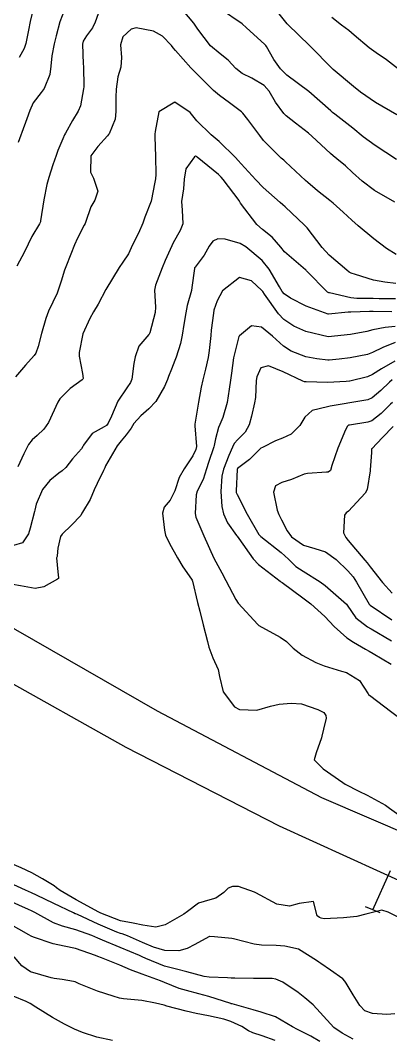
# Model space of a CAD drawing. Header units: metres. Extents: x 298520 to 308411, y 7433745 to 7450750.
# Drawn here: x 299176.5 to 299209.7, y 7449534.2 to 7449625.6 of the extents above; entities that cross this region are included whole.
import ezdxf

# ---------------------------------------------------------------- set-up
doc = ezdxf.new("R2010")
doc.units = ezdxf.units.M
doc.header["$LTSCALE"] = 10
for name, color, linetype in [('Curvas de Nivel 1m', 11, 'Continuous'), ('Curvas de Nivel 5m', 15, 'Continuous'), ('Linha Férrea', 251, 'TRACKS'), ('Pórtico', 62, 'Continuous')]:
    doc.layers.add(name, color=color, linetype=linetype)
doc.linetypes.add('TRACKS', pattern='A,0.15,[130,ltypeshp.shx,S=0.25,R=0,X=0,Y=0],0.15', length=0.3)

msp = doc.modelspace()

# ---------------------------------------------------------------- linework, layer by layer
at = {"layer": 'Curvas de Nivel 1m', "flags": 128}
for points, elevation in [([(299210.067, 7449609.24), (299208.251, 7449610.268), (299207.143, 7449611.101), (299206.271, 7449611.903), (299205.648, 7449612.49), (299204.858, 7449613.131), (299204.525, 7449613.377), (299204.287, 7449613.582), (299202.624, 7449615.157), (299202.316, 7449615.426), (299201.171, 7449616.325), (299200.331, 7449616.966), (299200.224, 7449617.074), (299200.126, 7449617.183), (299199.358, 7449618.209), (299198.813, 7449619.203), (299198.36, 7449619.697), (299197.236, 7449620.355), (299196.376, 7449620.791), (299195.819, 7449621.238), (299195.126, 7449621.985), (299194.396, 7449622.544), (299193.534, 7449623.269), (299192.418, 7449624.763), (299192.046, 7449625.284), (299190.451, 7449627.191)], 737), ([(299210.244, 7449617.071), (299208.344, 7449618.169), (299206.987, 7449619.104), (299206.36, 7449619.605), (299204.549, 7449621.138), (299204.461, 7449621.216), (299204.384, 7449621.283), (299202.541, 7449623.159), (299202.404, 7449623.297), (299200.471, 7449625.18), (299200.424, 7449625.236), (299198.824, 7449627.204)], 739), ([(299183.627, 7449626.565), (299183.201, 7449625.388), (299182.945, 7449624.872), (299182.414, 7449624.153), (299182.114, 7449623.696), (299182.049, 7449623.404), (299182.134, 7449621.653), (299182.143, 7449621.402), (299182.167, 7449619.591), (299182.154, 7449619.402), (299181.868, 7449617.874), (299181.673, 7449617.407), (299181.169, 7449616.567), (299180.531, 7449615.418), (299180.46, 7449615.269), (299180.305, 7449614.924), (299179.853, 7449613.863), (299179.695, 7449613.429), (299179.404, 7449612.563), (299179.033, 7449611.438), (299178.872, 7449610.823), (299178.595, 7449609.445), (299178.303, 7449607.538), (299178.284, 7449607.449), (299178.211, 7449607.286), (299177.528, 7449606.129), (299177.187, 7449605.46), (299176.87, 7449604.776), (299176.163, 7449603.47)], 737), ([(299180.444, 7449626.499), (299180.032, 7449625.426), (299179.686, 7449624.159), (299179.533, 7449623.433), (299179.314, 7449622.358), (299179.215, 7449621.438), (299179.128, 7449620.682), (299178.63, 7449619.446), (299178.349, 7449619.065), (299177.646, 7449618.151), (299177.349, 7449617.46), (299177.078, 7449616.71), (299176.611, 7449615.467), (299176.535, 7449615.242), (299176.299, 7449614.572)], 738), ([(299177.578, 7449626.322), (299177.371, 7449625.461), (299177.214, 7449624.669), (299176.971, 7449623.464), (299176.829, 7449623.036), (299176.39, 7449622.22)], 739), ([(299210.221, 7449613.071), (299208.295, 7449614.316), (299207.242, 7449615.101), (299206.314, 7449615.861), (299204.688, 7449617.135), (299204.487, 7449617.29), (299204.336, 7449617.418), (299202.353, 7449619.16), (299200.375, 7449620.641), (299199.814, 7449621.189), (299199.229, 7449622.035), (299198.562, 7449623.208), (299198.496, 7449623.301), (299198.405, 7449623.391), (299196.729, 7449624.917), (299196.423, 7449625.195), (299196.4, 7449625.208), (299196.369, 7449625.231), (299194.443, 7449626.569)], 738), ([(299210.185, 7449604.539), (299209.333, 7449605.079), (299208.201, 7449605.928), (299206.773, 7449607.104), (299206.218, 7449607.609), (299205.44, 7449608.336), (299204.541, 7449609.135), (299204.237, 7449609.389), (299203.149, 7449610.251), (299202.26, 7449610.983), (299202.063, 7449611.162), (299200.28, 7449612.85), (299200.102, 7449613.004), (299199.876, 7449613.186), (299198.306, 7449614.768), (299197.956, 7449615.214), (299196.889, 7449616.662), (299196.451, 7449617.229), (299196.334, 7449617.348), (299195.252, 7449618.156), (299194.348, 7449618.792), (299193.805, 7449619.265), (299192.374, 7449620.694), (299191.776, 7449621.286), (299190.398, 7449622.831), (299190.195, 7449623.097), (299190.043, 7449623.305), (299189.232, 7449624.138), (299188.415, 7449624.584), (299186.887, 7449624.877), (299186.417, 7449624.772), (299185.689, 7449624.082), (299185.468, 7449623.359), (299185.548, 7449622.202), (299185.493, 7449621.359), (299185.242, 7449620.489), (299185.075, 7449619.363), (299185.056, 7449618.653), (299185.055, 7449617.363), (299184.999, 7449616.691), (299184.451, 7449615.369), (299184.394, 7449615.287), (299184.31, 7449615.184), (299183.452, 7449614.226), (299182.808, 7449613.392), (299182.786, 7449611.911), (299183.036, 7449611.392), (299183.423, 7449610.21), (299183.174, 7449609.391), (299182.811, 7449608.81), (299182.344, 7449607.399), (299182.303, 7449607.308), (299182.211, 7449607.166), (299181.613, 7449605.992), (299181.355, 7449605.408), (299181.025, 7449604.566), (299180.554, 7449603.416), (299180.447, 7449603.131), (299180.15, 7449602.13), (299179.922, 7449601.423), (299179.782, 7449601.068), (299179.017, 7449599.437), (299178.763, 7449598.79), (299178.384, 7449597.446), (299178.081, 7449596.266), (299177.868, 7449595.659), (299177.728, 7449595.453), (299176.939, 7449594.582), (299176.044, 7449593.537)], 736), ([(299210.135, 7449600.54), (299208.666, 7449600.554), (299208.135, 7449600.565), (299206.654, 7449600.586), (299206.136, 7449600.64), (299204.206, 7449601.075), (299204.142, 7449601.092), (299204.029, 7449601.141), (299202.162, 7449603.062), (299202.112, 7449603.11), (299202.058, 7449603.162), (299200.186, 7449604.762), (299199.835, 7449605.194), (299199.082, 7449606.077), (299198.208, 7449606.767), (299197.708, 7449607.215), (299196.232, 7449609.149), (299196.199, 7449609.197), (299196.185, 7449609.231), (299196.103, 7449609.364), (299194.67, 7449611.254), (299194.489, 7449611.481), (299194.267, 7449611.711), (299192.356, 7449613.279), (299192.284, 7449613.331), (299192.204, 7449613.361), (299192.106, 7449613.282), (299191.335, 7449612.227), (299191.169, 7449611.291), (299191.132, 7449610.409), (299190.95, 7449609.293), (299190.997, 7449608.52), (299191.07, 7449607.291), (299190.811, 7449606.69), (299190.196, 7449605.579), (299190.062, 7449605.302), (299189.482, 7449604.002), (299189.194, 7449603.315), (299188.609, 7449601.784), (299188.529, 7449601.324), (299188.612, 7449599.807), (299188.564, 7449599.323), (299188.095, 7449597.489), (299188.053, 7449597.371), (299188.016, 7449597.331), (299187.124, 7449596.299), (299186.77, 7449595.343), (299186.67, 7449594.737), (299186.485, 7449593.346), (299186.367, 7449593.02), (299186.035, 7449592.568), (299185.245, 7449591.362), (299184.648, 7449590.009), (299184.352, 7449589.375), (299184.205, 7449589.172), (299183.998, 7449589.041), (299182.916, 7449588.464), (299182.147, 7449587.398), (299182.094, 7449587.276), (299181.97, 7449587.08), (299181.179, 7449586.189), (299180.568, 7449585.414), (299180.253, 7449585.112), (299179.945, 7449584.897), (299179.119, 7449584.248), (299178.469, 7449583.442), (299177.91, 7449582.113), (299177.781, 7449581.574), (299177.756, 7449581.451), (299177.374, 7449579.969), (299177.208, 7449579.457), (299176.683, 7449578.65), (299175.867, 7449578.405)], 734), ([(299209.805, 7449599.386), (299208.118, 7449599.422), (299207.793, 7449599.418), (299206.117, 7449599.363), (299205.879, 7449599.351), (299204.113, 7449599.167), (299204.085, 7449599.169), (299202.124, 7449599.874), (299200.699, 7449600.617), (299200.14, 7449601.002), (299199.979, 7449601.192), (299199.722, 7449601.62), (299198.803, 7449603.204), (299198.175, 7449603.992), (299196.714, 7449605.225), (299196.196, 7449605.529), (299194.862, 7449605.913), (299194.2, 7449605.924), (299193.741, 7449605.721), (299193.421, 7449605.268), (299192.981, 7449604.472), (299192.165, 7449603.4), (299192.112, 7449603.332), (299192.092, 7449603.281), (299191.879, 7449601.55), (299191.823, 7449601.283), (299191.462, 7449599.947), (299191.328, 7449599.288), (299191.157, 7449598.235), (299191.006, 7449597.291), (299190.845, 7449596.533), (299190.455, 7449595.296), (299190.352, 7449595.014), (299190.057, 7449594.246), (299189.783, 7449593.568), (299189.678, 7449593.305), (299189.404, 7449592.677), (299188.625, 7449591.321), (299188.016, 7449590.666), (299187.291, 7449590.056), (299186.679, 7449589.343), (299186.421, 7449588.921), (299185.988, 7449588.345), (299185.531, 7449587.806), (299185.174, 7449587.362), (299184.121, 7449585.544), (299184.06, 7449585.378), (299184.03, 7449585.3), (299183.949, 7449585.142), (299183.366, 7449583.951), (299183.107, 7449583.388), (299182.763, 7449582.543), (299182.067, 7449581.398), (299182.005, 7449581.296), (299181.9, 7449581.105), (299181.072, 7449580.227), (299180.224, 7449579.417), (299180.089, 7449579.209), (299179.864, 7449578.173), (299179.794, 7449577.481), (299179.777, 7449577.421), (299179.718, 7449577.289), (299179.839, 7449576.046), (299179.914, 7449575.509), (299179.897, 7449575.429), (299179.832, 7449575.367), (299178.586, 7449574.681), (299177.824, 7449574.535), (299176.508, 7449574.781), (299175.827, 7449574.909)], 733), ([(299210.103, 7449598.051), (299209.196, 7449597.985), (299208.1, 7449597.755), (299207.568, 7449597.625), (299206.095, 7449597.351), (299204.093, 7449597.14), (299202.097, 7449597.6), (299201.011, 7449598.085), (299200.108, 7449598.694), (299199.624, 7449599.195), (299198.389, 7449600.958), (299198.218, 7449601.209), (299198.144, 7449601.302), (299197.208, 7449602.164), (299196.155, 7449602.471), (299194.619, 7449601.253), (299194.13, 7449600.371), (299193.853, 7449599.527), (299193.795, 7449599.263), (299193.614, 7449597.748), (299193.562, 7449597.265), (299193.424, 7449595.922), (299193.331, 7449595.267), (299193.102, 7449594.225), (299192.852, 7449593.272), (299192.708, 7449592.602), (299192.467, 7449591.276), (299192.398, 7449590.897), (299192.146, 7449589.279), (299192.146, 7449589.133), (299192.283, 7449587.277), (299192.238, 7449587.009), (299191.965, 7449586.461), (299191.174, 7449585.292), (299190.743, 7449584.495), (299190.335, 7449583.304), (299189.915, 7449582.483), (299189.371, 7449581.853), (299189.228, 7449581.317), (299189.424, 7449579.778), (299189.518, 7449579.314), (299189.872, 7449578.58), (299190.576, 7449577.299), (299191.049, 7449576.496), (299191.834, 7449575.378), (299191.885, 7449575.279), (299191.913, 7449575.198), (299192.383, 7449573.274), (299192.572, 7449572.495), (299192.869, 7449571.269), (299193.259, 7449569.774), (299193.4, 7449569.264), (299193.749, 7449568.301), (299194.242, 7449567.255), (299194.336, 7449566.645), (299194.67, 7449565.25), (299195.7, 7449563.916), (299196.142, 7449563.678), (299197.697, 7449563.627), (299198.918, 7449563.981), (299199.703, 7449564.157), (299200.782, 7449564.252), (299201.703, 7449564.178), (299203.164, 7449563.68), (299203.695, 7449563.39), (299203.878, 7449563.138), (299203.926, 7449562.901), (299203.674, 7449561.899), (299203.52, 7449561.287), (299203.498, 7449561.142), (299203.01, 7449559.786), (299202.835, 7449559.148), (299203.631, 7449558.352), (299205.418, 7449557.122), (299205.612, 7449556.982), (299206.833, 7449556.33), (299207.602, 7449555.993), (299209.227, 7449555.074), (299209.59, 7449554.823), (299210.421, 7449554.225)], 732), ([(299210.088, 7449596.613), (299208.993, 7449596.172), (299208.079, 7449595.737), (299207.613, 7449595.56), (299206.074, 7449595.256), (299205.067, 7449595.125), (299204.168, 7449595.042), (299204.072, 7449595.047), (299203.073, 7449595.15), (299202.075, 7449595.353), (299200.76, 7449595.86), (299200.084, 7449596.292), (299199.085, 7449597.2), (299198.101, 7449597.994), (299197.209, 7449598.112), (299196.14, 7449597.23), (299196.12, 7449597.203), (299196.092, 7449597.151), (299195.611, 7449595.237), (299195.412, 7449593.881), (299195.326, 7449593.241), (299195.217, 7449592.424), (299195.03, 7449591.245), (299194.65, 7449589.891), (299194.39, 7449589.254), (299194.272, 7449588.983), (299193.984, 7449587.968), (299193.866, 7449587.37), (299193.841, 7449587.261), (299193.36, 7449585.865), (299193.177, 7449585.268), (299192.873, 7449584.337), (299192.348, 7449583.276), (299192.241, 7449582.955), (299192.156, 7449581.277), (299192.222, 7449580.955), (299192.938, 7449579.269), (299193.853, 7449577.26), (299194.543, 7449575.952), (299194.926, 7449575.244), (299195.808, 7449573.546), (299196.02, 7449573.228), (299197.784, 7449571.293), (299197.88, 7449571.209), (299199.773, 7449570.175), (299200.359, 7449569.771), (299200.962, 7449569.172), (299201.754, 7449568.547), (299203, 7449567.892), (299203.74, 7449567.596), (299205.298, 7449567.124), (299205.732, 7449566.989), (299206.89, 7449566.268), (299207.665, 7449565.091), (299207.712, 7449565.029), (299207.922, 7449564.876), (299209.69, 7449563.518), (299210.279, 7449563.064)], 731), ([(299209.842, 7449593.276), (299209.601, 7449593.074), (299208.803, 7449592.314), (299208.029, 7449591.66), (299207.636, 7449591.484), (299206.024, 7449591.196), (299205.522, 7449591.118), (299204.257, 7449590.898), (299204.019, 7449590.861), (299202.65, 7449590.517), (299202.01, 7449589.913), (299201.559, 7449589.167), (299200.768, 7449588.402), (299199.986, 7449588.03), (299199.38, 7449587.798), (299198.21, 7449587.208), (299198.053, 7449587.129), (299197.971, 7449587.058), (299197.047, 7449586.134), (299195.954, 7449585.299), (299195.924, 7449585.23), (299195.846, 7449583.309), (299195.841, 7449583.231), (299195.851, 7449583.16), (299195.92, 7449582.985), (299196.829, 7449581.221), (299197.885, 7449579.392), (299198.05, 7449579.208), (299199.862, 7449577.778), (299200.522, 7449577.18), (299201.203, 7449576.526), (299201.842, 7449576.081), (299203.366, 7449575.145), (299203.828, 7449574.796), (299205.73, 7449573.121), (299205.802, 7449573.029), (299206.578, 7449571.895), (299207.631, 7449571.092), (299207.729, 7449571.037), (299207.782, 7449571.009), (299207.956, 7449570.914), (299209.771, 7449569.831)], 729), ([(299209.847, 7449591.25), (299209.667, 7449591.074), (299208.84, 7449590.252), (299208.001, 7449589.599), (299207.635, 7449589.458), (299205.994, 7449589.21), (299205.917, 7449589.189), (299205.814, 7449589.113), (299205.656, 7449588.781), (299204.953, 7449587.125), (299204.42, 7449585.595), (299204.304, 7449585.135), (299204.094, 7449584.995), (299203.95, 7449584.97), (299202.237, 7449584.869), (299201.947, 7449584.797), (299200.79, 7449584.328), (299199.936, 7449584.044), (299199.374, 7449583.753), (299199.184, 7449583.197), (299199.532, 7449581.568), (299199.667, 7449581.192), (299199.898, 7449580.717), (299200.424, 7449579.718), (299200.817, 7449579.176), (299201.872, 7449578.428), (299202.895, 7449578.122), (299203.863, 7449577.818), (299204.805, 7449577.13), (299205.843, 7449576.139), (299206.321, 7449575.596), (299206.639, 7449575.108), (299207.756, 7449573.139), (299207.784, 7449573.09), (299207.86, 7449573.031), (299209.79, 7449571.735)], 728), ([(299209.927, 7449589.071), (299208.974, 7449588.09), (299208.005, 7449587.09), (299207.991, 7449587.072), (299207.969, 7449586.736), (299207.856, 7449585.189), (299207.847, 7449585.091), (299207.585, 7449583.436), (299207.42, 7449583.098), (299205.907, 7449581.484), (299205.707, 7449581.32), (299205.551, 7449581.124), (299205.461, 7449579.551), (299205.663, 7449579.122), (299205.879, 7449578.843), (299207.382, 7449577.097), (299207.586, 7449576.83), (299207.847, 7449576.475), (299208.968, 7449575.079), (299209.819, 7449574.129)], 727), ([(299210.32, 7449545.062), (299209.477, 7449545.481), (299208.904, 7449545.65), (299207.475, 7449545.31), (299206.651, 7449545.102), (299205.472, 7449544.979), (299203.725, 7449544.883), (299203.471, 7449544.928), (299203.318, 7449544.989), (299203.108, 7449545.145), (299202.778, 7449546.442), (299201.484, 7449546.252), (299200.633, 7449546.027), (299199.483, 7449546.181), (299197.605, 7449547.209), (299197.494, 7449547.278), (299196.041, 7449547.772), (299195.501, 7449547.781), (299195.113, 7449547.63), (299194.737, 7449547.248), (299194.013, 7449546.729), (299193.486, 7449546.575), (299192.468, 7449546.285), (299191.476, 7449545.542), (299191.138, 7449545.285), (299189.463, 7449544.343), (299188.645, 7449544.134), (299187.463, 7449544.323), (299186.614, 7449544.492), (299185.466, 7449544.71), (299183.699, 7449545.378), (299183.475, 7449545.504), (299183.204, 7449545.655), (299181.491, 7449546.592), (299180.072, 7449547.421), (299179.738, 7449547.659), (299179.507, 7449547.841), (299178.47, 7449548.483), (299177.519, 7449549.016), (299176.56, 7449549.46), (299175.527, 7449549.916)], 732), ([(299210.067, 7449536.362), (299209.365, 7449536.304), (299208.071, 7449536.385), (299207.376, 7449536.607), (299206.934, 7449537.097), (299206.344, 7449538.057), (299205.692, 7449539.116), (299205.584, 7449539.296), (299205.407, 7449539.499), (299204.289, 7449540.256), (299203.42, 7449540.867), (299203.263, 7449540.984), (299203.056, 7449541.146), (299201.438, 7449542.142), (299200.202, 7449542.422), (299199.442, 7449542.47), (299198.128, 7449542.518), (299197.444, 7449542.601), (299195.604, 7449543.084), (299195.451, 7449543.116), (299193.89, 7449543.256), (299193.453, 7449543.287), (299193.433, 7449543.28), (299193.394, 7449543.261), (299192.138, 7449542.578), (299191.437, 7449542.222), (299190.713, 7449542.011), (299189.434, 7449542.038), (299188.435, 7449542.323), (299187.444, 7449542.752), (299186.085, 7449543.351), (299185.618, 7449543.521), (299185.455, 7449543.569), (299185.148, 7449543.671), (299183.463, 7449544.393), (299181.614, 7449545.256), (299181.472, 7449545.315), (299181.407, 7449545.336), (299181.258, 7449545.403), (299179.485, 7449546.25), (299177.928, 7449547.015), (299177.499, 7449547.218), (299176.957, 7449547.455), (299175.509, 7449548.118)], 731), ([(299203.34, 7449533.858), (299202.531, 7449534.338), (299201.351, 7449534.929), (299200.886, 7449535.175), (299199.366, 7449536.083), (299198.079, 7449536.496), (299197.375, 7449536.697), (299195.48, 7449537.239), (299195.402, 7449537.259), (299195.383, 7449537.261), (299195.357, 7449537.266), (299193.389, 7449537.893), (299192.506, 7449538.155), (299191.394, 7449538.437), (299190.742, 7449538.636), (299189.401, 7449539.162), (299189.046, 7449539.314), (299187.409, 7449539.919), (299186.366, 7449540.3), (299185.416, 7449540.705), (299183.774, 7449541.376), (299183.425, 7449541.51), (299183.223, 7449541.585), (299181.435, 7449542.215), (299180.418, 7449542.436), (299179.441, 7449542.641), (299177.668, 7449543.229), (299177.451, 7449543.321), (299177.248, 7449543.452), (299175.463, 7449544.445)], 729), ([(299199.34, 7449533.947), (299198.165, 7449534.381), (299197.347, 7449534.632), (299196.956, 7449534.823), (299196.338, 7449535.225), (299195.359, 7449535.674), (299194.746, 7449535.863), (299193.367, 7449536.168), (299192.251, 7449536.39), (299191.372, 7449536.583), (299189.637, 7449537.05), (299189.38, 7449537.118), (299188.601, 7449537.318), (299187.385, 7449537.558), (299185.738, 7449537.706), (299185.387, 7449537.768), (299184.816, 7449537.939), (299183.393, 7449538.372), (299181.761, 7449539.035), (299181.401, 7449539.213), (299181.256, 7449539.257), (299180.23, 7449539.418), (299179.507, 7449539.531), (299179.404, 7449539.543), (299179.265, 7449539.57), (299177.41, 7449540.134), (299176.609, 7449540.656), (299175.934, 7449541.472)], 728), ([(299184.75, 7449533.955), (299183.342, 7449534.25), (299182.057, 7449534.682), (299181.349, 7449534.975), (299181.057, 7449535.111), (299180.455, 7449535.413), (299179.362, 7449536.031), (299177.864, 7449536.957), (299177.38, 7449537.27), (299177.021, 7449537.455), (299175.854, 7449537.939)], 727)]:
    msp.add_lwpolyline(points, dxfattribs=dict(at, elevation=elevation))
at = {"layer": 'Curvas de Nivel 5m', "flags": 128}
for points, elevation in [([(299210.384, 7449621.171), (299209.31, 7449621.994), (299208.398, 7449622.642), (299207.779, 7449623.096), (299206.414, 7449624.234), (299205.937, 7449624.636), (299205.282, 7449625.127), (299204.433, 7449625.815)], 740), ([(299210.151, 7449601.923), (299209.182, 7449602.051), (299208.154, 7449602.231), (299206.542, 7449602.723), (299206.16, 7449602.844), (299205.985, 7449602.936), (299205.766, 7449603.116), (299204.183, 7449604.468), (299203.544, 7449605.146), (299202.211, 7449606.931), (299202.103, 7449607.053), (299201.979, 7449607.162), (299200.229, 7449608.792), (299200.027, 7449608.979), (299199.783, 7449609.187), (299198.253, 7449610.545), (299197.601, 7449611.217), (299196.277, 7449612.678), (299196.02, 7449612.974), (299195.789, 7449613.237), (299194.304, 7449614.659), (299193.604, 7449615.267), (299192.325, 7449616.535), (299191.723, 7449617.286), (299190.342, 7449618.216), (299188.894, 7449617.322), (299188.566, 7449615.577), (299188.551, 7449615.326), (299188.537, 7449615.1), (299188.613, 7449613.325), (299188.645, 7449611.702), (299188.612, 7449611.325), (299188.556, 7449611.028), (299188.233, 7449609.33), (299187.661, 7449607.893), (299187.464, 7449607.337), (299187.098, 7449606.447), (299186.52, 7449605.347), (299186.419, 7449605.119), (299186.182, 7449604.594), (299185.679, 7449603.849), (299185.354, 7449603.362), (299184.143, 7449601.38), (299183.456, 7449600.061), (299183.059, 7449599.391), (299182.727, 7449598.781), (299182.093, 7449597.4), (299181.764, 7449595.715), (299181.749, 7449595.403), (299182.05, 7449593.853), (299182.129, 7449593.399), (299182.102, 7449593.34), (299182.042, 7449593.283), (299180.957, 7449592.488), (299180.024, 7449591.566), (299179.934, 7449591.421), (299179.86, 7449591.261), (299179.004, 7449589.435), (299178.584, 7449588.851), (299177.985, 7449588.274), (299177.551, 7449587.882), (299177.233, 7449587.457), (299176.8, 7449586.627), (299176.25, 7449585.467)], 735), ([(299210.071, 7449594.963), (299208.868, 7449594.274), (299208.053, 7449593.738), (299207.609, 7449593.535), (299206.044, 7449593.156), (299206.007, 7449593.147), (299205.695, 7449593.115), (299204.042, 7449593.021), (299202.113, 7449593.089), (299202.042, 7449593.089), (299201.975, 7449593.094), (299201.826, 7449593.163), (299200.055, 7449593.991), (299198.746, 7449594.519), (299198.06, 7449594.351), (299197.704, 7449593.557), (299197.642, 7449593.214), (299197.561, 7449591.681), (299197.493, 7449591.215), (299197.218, 7449590.011), (299197.006, 7449589.22), (299196.654, 7449588.563), (299195.983, 7449587.908), (299195.652, 7449587.561), (299195.498, 7449587.237), (299195.196, 7449586.473), (299194.695, 7449585.249), (299194.56, 7449584.634), (299194.477, 7449583.252), (299194.554, 7449581.895), (299194.703, 7449581.248), (299195.072, 7449580.42), (299195.883, 7449579.286), (299195.931, 7449579.23), (299196.076, 7449579.032), (299197.363, 7449577.215), (299197.848, 7449576.693), (299199.775, 7449575.191), (299199.832, 7449575.151), (299199.957, 7449575.062), (299201.811, 7449573.688), (299202.523, 7449573.153), (299203.792, 7449572.025), (299204.64, 7449571.131), (299205.773, 7449570.104), (299206.368, 7449569.71), (299207.429, 7449569.095), (299207.76, 7449568.91), (299208.132, 7449568.712), (299209.743, 7449567.734)], 730), ([(299206.325, 7449534.088), (299205.348, 7449534.599), (299204.605, 7449535.127), (299203.373, 7449536.483), (299202.738, 7449537.15), (299202.013, 7449537.784), (299201.394, 7449538.266), (299200.016, 7449539.184), (299199.406, 7449539.464), (299199.077, 7449539.522), (299197.406, 7449539.534), (299195.71, 7449539.539), (299195.406, 7449539.551), (299195.071, 7449539.579), (299193.407, 7449539.633), (299192.981, 7449539.691), (299191.411, 7449540.133), (299190.482, 7449540.363), (299189.416, 7449540.633), (299187.74, 7449541.327), (299187.425, 7449541.479), (299187.17, 7449541.591), (299185.437, 7449542.306), (299183.849, 7449542.974), (299183.449, 7449543.143), (299182.89, 7449543.386), (299181.458, 7449543.891), (299180.261, 7449544.218), (299179.464, 7449544.533), (299177.777, 7449545.447), (299177.475, 7449545.594), (299177.222, 7449545.707), (299175.488, 7449546.488)], 730)]:
    msp.add_lwpolyline(points, dxfattribs=dict(at, elevation=elevation))
at = {"layer": 'Linha Férrea', "flags": 128}
for points in [[(298729.261, 7450749.95), (298734.809, 7450730.65), (298742.343, 7450703.451), (298750.119, 7450676.237), (298757.889, 7450649.199), (298765.189, 7450623.712), (298769.985, 7450606.424), (298776.494, 7450583.287), (298783.055, 7450560.248), (298788.164, 7450542.214), (298793.821, 7450521.584), (298798.125, 7450506.606), (298804.386, 7450484.418), (298809.295, 7450466.837), (298814.551, 7450448.858), (298819.559, 7450431.225), (298826.267, 7450408.649), (298831.926, 7450389.314), (298837.135, 7450370.779), (298842.092, 7450352.398), (298847.802, 7450331.823), (298852.149, 7450316.412), (298858.34, 7450294.769), (298862.969, 7450278.965), (298867.952, 7450260.088), (298870.924, 7450249.95), (298873.722, 7450238.982), (298878.355, 7450222.697), (298882.025, 7450210.358), (298885.603, 7450197.651), (298890.189, 7450181.049), (298894.637, 7450166.006), (298898.995, 7450149.812), (298904.361, 7450131.79), (298908.122, 7450117.709), (298911.93, 7450103.946), (298916.104, 7450089.039), (298920.554, 7450073.399), (298923.212, 7450064.319), (298926.468, 7450052.577), (298930.321, 7450038.956), (298934.723, 7450023.223), (298938.252, 7450011.622), (298941.509, 7449999.193), (298944.399, 7449989.651), (298947.701, 7449977.682), (298952.335, 7449961.49), (298956.967, 7449946.581), (298961.92, 7449929.017), (298965.909, 7449915.258), (298970.082, 7449900.905), (298973.936, 7449887.787), (298977.788, 7449874.853), (298981.549, 7449862.469), (298986.366, 7449847.197), (298989.852, 7449836.37), (298994.575, 7449822.337), (298999.437, 7449807.292), (299004.068, 7449794.269), (299008.7, 7449781.657), (299013.057, 7449770.328), (299018.285, 7449757.718), (299022.322, 7449748.037), (299026.817, 7449737.63), (299031.861, 7449726.852), (299036.814, 7449716.896), (299043.096, 7449705.205), (299047.821, 7449696.534), (299054.335, 7449685.572), (299060.664, 7449675.852), (299069.469, 7449663.104), (299077.541, 7449652.872), (299085.429, 7449643.336), (299089.832, 7449637.784), (299098.728, 7449628.561), (299107.993, 7449618.793), (299117.442, 7449610.031), (299127.077, 7449601.223), (299138.453, 7449591.782), (299150.409, 7449582.651), (299162.779, 7449573.982), (299174.004, 7449567.002), (299185.962, 7449560.295), (299199.698, 7449553.222), (299213.253, 7449547.024), (299227.033, 7449541.5), (299241.999, 7449536.525), (299258.424, 7449531.831), (299277.224, 7449527.814), (299295.935, 7449525.032), (299311.589, 7449523.57), (299326.876, 7449522.883), (299340.975, 7449522.747), (299353.572, 7449523.111), (299369.274, 7449524.069), (299382.826, 7449525.211), (299396.609, 7449526.717), (299414.178, 7449529.501), (299430.969, 7449532.603), (299440.142, 7449534.839), (299451.094, 7449537.487), (299469.666, 7449542.917), (299486.963, 7449547.755), (299510.376, 7449554.83), (299531.414, 7449561.037), (299544.903, 7449564.894), (299559.186, 7449569.068), (299590.197, 7449576.665), (299616.417, 7449582.259), (299645.03, 7449585.805), (299675.251, 7449587.635), (299705.522, 7449586.259), (299732.882, 7449582.825), (299762.581, 7449576.088), (299791.888, 7449566.944), (299816.217, 7449556.896), (299840.774, 7449544.781), (299859.676, 7449534.387), (299878.529, 7449521.308), (299897.376, 7449507.135), (299919.538, 7449486.991), (299927.658, 7449478.626), (299947.133, 7449456.962), (299961.499, 7449437.961), (299971.137, 7449424.784), (299981.869, 7449408.322), (299997.595, 7449383.682), (300016.228, 7449354.96), (300035.864, 7449324.687), (300055.136, 7449295.587), (300073.232, 7449268.397), (300085.868, 7449249.95), (300089.501, 7449244.778), (300101.211, 7449227.647), (300111.197, 7449214.14), (300124.752, 7449194.736), (300135.909, 7449179.759), (300148.296, 7449162.129), (300160.805, 7449144.566), (300173.129, 7449128.481), (300185.523, 7449112.088), (300198.402, 7449095.758), (300207.462, 7449083.98), (300220.094, 7449068.515), (300233.468, 7449051.744), (300246.778, 7449035.349), (300263.478, 7449015.076), (300277.526, 7448998.444), (300292.814, 7448981.501), (300306.688, 7448964.856), (300324.623, 7448944.393), (300340.398, 7448926.517), (300357.9, 7448907.843), (300372.755, 7448891.817), (300392.041, 7448871.054), (300410.717, 7448852.066), (300427.475, 7448834.137), (300439.245, 7448822.858), (300454.898, 7448806.525), (300473.448, 7448788.164), (300493.111, 7448768.808), (300511.705, 7448749.95), (300518.198, 7448743.612), (300525.672, 7448735.984), (300530.889, 7448730.361), (300538.141, 7448723.284), (300543.771, 7448717.624), (300548.924, 7448711.903), (300554.778, 7448706.093), (300562.444, 7448698.573), (300570.483, 7448690.198), (300580.06, 7448680.508), (300590.013, 7448670.628), (300599.102, 7448661.391), (300608.565, 7448651.702), (300616.68, 7448643.32), (300625.581, 7448633.859), (300633.62, 7448625.859), (300641.21, 7448617.858), (300649.582, 7448609.897), (300659.386, 7448599.72), (300667.387, 7448591.231), (300676.098, 7448582.784), (300683.871, 7448574.669), (300691.725, 7448567.153), (300703.33, 7448554.876), (300711.744, 7448546.351), (300718.093, 7448539.767), (300726.506, 7448530.983), (300733.153, 7448523.695), (300741.152, 7448514.418), (300747.426, 7448507.242), (300750.054, 7448504.018), (300758.169, 7448493.99), (300764.854, 7448485.238), (300772.251, 7448475.55), (300781.114, 7448462.855), (300788.178, 7448452.147), (300795.99, 7448439.115), (300802.712, 7448427.661), (300809.137, 7448414.665), (300814.959, 7448402.42), (300819.763, 7448391.601), (300824.722, 7448378.533), (300829.079, 7448366.59), (300833.249, 7448353.858), (300836.592, 7448342.438), (300839.822, 7448330.572), (300842.678, 7448317.912), (300845.758, 7448304.202), (300848.387, 7448291.169), (300849.927, 7448279.903), (300851.843, 7448266.756), (300852.632, 7448254.174), (300852.974, 7448249.95), (300853.718, 7448237.64), (300853.896, 7448226.066), (300854.164, 7448215.145), (300853.836, 7448203.832), (300853.598, 7448192.905), (300852.795, 7448182.25), (300851.991, 7448170.79), (300850.801, 7448159.302), (300849.223, 7448146.768), (300848.151, 7448135.486), (300846.96, 7448124.114), (300845.442, 7448113.546), (300844.222, 7448102.204), (300842.288, 7448090.385), (300840.978, 7448078.33), (300839.608, 7448068.386), (300838.209, 7448056.39), (300836.541, 7448045.166), (300835.023, 7448032.665), (300833.535, 7448020.341), (300832.284, 7448009.205), (300831.094, 7447998.637), (300829.874, 7447985.926), (300828.432, 7447973.713), (300826.546, 7447955.639), (300825.162, 7447943.391), (300824.986, 7447942.247), (300823.836, 7447930.96), (300822.657, 7447919.829), (300821.593, 7447909.075), (300820.243, 7447895.408), (300819.533, 7447885.934), (300818.679, 7447872.07), (300818.298, 7447858.799), (300817.927, 7447851.916), (300817.786, 7447841.862), (300817.933, 7447833.489), (300818.516, 7447815.843), (300820.361, 7447795.876), (300822.449, 7447776.733), (300825.922, 7447758.996), (300827.722, 7447750.217), (300828.687, 7447743.229), (300830.467, 7447731.539), (300833.751, 7447711.152), (300838.977, 7447681.969), (300842.161, 7447664.851), (300846.249, 7447643.566), (300856.898, 7447587.933), (300861.3, 7447564.706), (300863.731, 7447552.015), (300867.081, 7447534.8), (300870.251, 7447518.153), (300879.139, 7447471.406), (300882.717, 7447452.426), (300886.196, 7447433.436), (300890.621, 7447408.952), (300893.065, 7447393.996), (300894.895, 7447382.534), (300896.018, 7447374.923), (300897.056, 7447367.88), (300898.671, 7447355.202), (300899.884, 7447344.173), (300901.155, 7447328.57), (300902.425, 7447306.17), (300902.632, 7447290.927), (300902.643, 7447274.906), (300901.209, 7447249.806), (300899.894, 7447235.454), (300897.424, 7447214.973), (300896.24, 7447207.108, -0.017609), (300893.245, 7447191.067), (300890.79, 7447180.008), (300886.347, 7447162.337), (300883.122, 7447151.267), (300877.521, 7447133.871), (300873.858, 7447123.752), (300865.532, 7447103.056), (300859.822, 7447090.388), (300850.503, 7447071.406), (300846.315, 7447063.106), (300836.805, 7447045.834), (300827.664, 7447031.197), (300815.395, 7447013.014), (300803.069, 7446996.228), (300792.968, 7446983.245), (300781.446, 7446969.292), (300759.63, 7446945.435), (300748.36, 7446933.669), (300737.301, 7446922.447), (300720.178, 7446905.644), (300707.821, 7446893.561), (300697.057, 7446883.028), (300686.376, 7446872.224), (300676.506, 7446862.329), (300660.145, 7446845.845), (300651.989, 7446837.638), (300637.917, 7446823.835), (300624.102, 7446810.419), (300614.955, 7446801.573), (300610.107, 7446796.538), (300599.124, 7446785.64, 0.017844), (300588.776, 7446774.611), (300582.973, 7446768.596), (300572.807, 7446757.15), (300570.635, 7446754.423, -0.018804), (300566.868, 7446749.902, -0.021463), (300565.197, 7446747.771, 0.014089), (300560.744, 7446742.236), (300556.818, 7446737.065), (300549.018, 7446726.402), (300544.903, 7446720.152), (300542.989, 7446717.435), (300540.702, 7446714.014), (300534.516, 7446704.131), (300528.813, 7446694.775), (300525.37, 7446688.688), (300519.775, 7446678.443, 0.017217), (300513.559, 7446666.068), (300510.115, 7446659.471), (300505.35, 7446648.44), (300501.39, 7446638.953, 0.017957), (300498.447, 7446631.125), (300492.383, 7446614.647), (300488.086, 7446600.958), (300484.889, 7446590.082), (300482.448, 7446580.533), (300479.028, 7446566.174), (300474.999, 7446546.195), (300472.245, 7446530.076), (300469.723, 7446510.133), (300467.649, 7446494.09), (300465.343, 7446472.628), (300462.509, 7446448.283), (300460.589, 7446427.75), (300458.173, 7446403.459), (300455.716, 7446377.743), (300453.679, 7446357.578), (300451.179, 7446331.957), (300448.408, 7446302.907), (300446.096, 7446278.461), (300443.948, 7446255.986), (300443.327, 7446249.95), (300441.921, 7446236.026), (300439.714, 7446214.959), (300437.145, 7446189.663), (300434.772, 7446164.489), (300432.986, 7446145.942), (300427.675, 7446092.019), (300425.457, 7446069.071), (300422.052, 7446034.05), (300420.454, 7446017.74), (300416.946, 7445981.751), (300414.159, 7445952.95), (300410.686, 7445916.311), (300408.437, 7445891.812), (300405.718, 7445868.171), (300403.766, 7445842.739), (300401.654, 7445818.651), (300400.337, 7445806.143), (300399.876, 7445801.282), (300399.266, 7445794.558)], [(298905.363, 7450145.031), (298910.207, 7450124.873), (298915.002, 7450108.012), (298921.739, 7450085.266), (298926.98, 7450064.83), (298931.003, 7450051.742), (298934.224, 7450039.953), (298937.65, 7450027.983), (298940.458, 7450017.786), (298943.206, 7450008.624), (298945.866, 7449998.811), (298948.85, 7449988.084), (298952.218, 7449977.183), (298954.849, 7449967.637), (298957.892, 7449956.733), (298961.763, 7449943.848), (298964.896, 7449932.558), (298968.973, 7449920.293), (298972.372, 7449908.382), (298975.8, 7449896.208), (298979.287, 7449884.682), (298982.035, 7449875.079), (298985.463, 7449863.464), (298988.891, 7449853.475), (298994.252, 7449836.792), (298999.642, 7449820.007), (299004.122, 7449806.223), (299009.577, 7449791.55), (299017.072, 7449771.922), (299023.852, 7449755.78), (299031.351, 7449735.099), (299042.615, 7449714.768), (299049.157, 7449702.257), (299057.947, 7449687.795), (299067.128, 7449674.025), (299074.388, 7449663.764), (299083.266, 7449652.271), (299093.226, 7449640.21), (299104.865, 7449628.3), (299116.059, 7449616.929), (299127.188, 7449606.965), (299134.846, 7449600.398), (299146.061, 7449590.999), (299159.8, 7449581.134), (299172.881, 7449572.672), (299188.754, 7449563.553), (299203.487, 7449555.781), (299219.692, 7449548.782), (299229.285, 7449544.979), (299249.695, 7449538.196), (299264.418, 7449534.22), (299286.841, 7449530.183), (299305.276, 7449527.832), (299319.472, 7449527.113), (299340.209, 7449526.73), (299362.575, 7449527.496), (299380.335, 7449528.889), (299402.027, 7449531.43), (299418.393, 7449534.55), (299439.271, 7449538.773), (299455.546, 7449542.61), (299468.219, 7449546.447), (299486.071, 7449551.679), (299502.678, 7449556.429), (299521.873, 7449562.476), (299544.903, 7449569.511), (299558.765, 7449572.874), (299572.65, 7449576.475), (299589.389, 7449580.647), (299603.615, 7449583.903), (299623.713, 7449587.445), (299640.449, 7449589.67), (299657.813, 7449590.983), (299675.925, 7449591.554), (299694.255, 7449591.042), (299708.541, 7449590.126), (299722.182, 7449588.244), (299738.919, 7449585.56), (299759.653, 7449580.821), (299775.25, 7449576.474), (299786.436, 7449572.94), (299797.015, 7449569.282), (299807.003, 7449565.52), (299816.424, 7449561.561), (299823.596, 7449557.979), (299834.148, 7449553.022), (299842.943, 7449548.641), (299850.946, 7449544.045), (299857.58, 7449540.07), (299867.592, 7449534.039), (299879.685, 7449526.144), (299888.765, 7449519.647), (299901.686, 7449509.708), (299911.305, 7449500.703), (299920.635, 7449492.515), (299928.708, 7449484.626), (299935.814, 7449476.733), (299943.925, 7449467.258), (299951.104, 7449459.003), (299957.671, 7449450.784), (299963.484, 7449442.67), (299970.77, 7449432.303), (299976.475, 7449423.904), (299982.432, 7449414.862), (299988.891, 7449404.85), (299995.852, 7449394.443), (300002.312, 7449383.928), (300010.887, 7449370.223), (300018.781, 7449358.239), (300026.569, 7449345.892), (300033.388, 7449335.88), (300041.176, 7449324.037), (300049.358, 7449311.838), (300057.288, 7449299.745), (300065.47, 7449287.364), (300073.508, 7449275.701), (300081.011, 7449264.541), (300090.196, 7449251.298), (300091.164, 7449249.95), (300100.525, 7449236.167), (300109.403, 7449223.951), (300117.162, 7449213.187), (300127.336, 7449198.457), (300139.6, 7449181.446), (300149.952, 7449166.72), (300159.813, 7449153.466), (300168.75, 7449141.382), (300179.779, 7449126.346), (300190.932, 7449112.414), (300203.876, 7449095.222), (300217.308, 7449078.587), (300230.374, 7449062.005), (300242.887, 7449046.162), (300256.877, 7449029.774), (300272.777, 7449010.921), (300288.309, 7448992.868), (300306.303, 7448971.97), (300322.512, 7448953.54), (300337.055, 7448937.024), (300349.196, 7448923.521), (300363.433, 7448907.803), (300372.178, 7448898.27), (300387.649, 7448881.624), (300402.322, 7448866.086), (300417.298, 7448851.105), (300428.763, 7448838.962), (300440.716, 7448827.379), (300454.398, 7448813.148), (300467.461, 7448800.639), (300481.638, 7448785.533), (300502.227, 7448765.254), (300514.06, 7448753.852), (300517.826, 7448749.95), (300528.275, 7448738.976), (300540.783, 7448726.333), (300551.364, 7448715.261), (300568.358, 7448698.083), (300580.431, 7448686.447), (300591.073, 7448675.242), (300605.822, 7448659.996), (300619.827, 7448645.871), (300631.531, 7448633.85), (300641.93, 7448623.388), (300651.196, 7448614.132), (300663.21, 7448601.736), (300675.654, 7448588.967), (300686.366, 7448579.136), (300697.132, 7448567.001), (300714.307, 7448549.82), (300728.065, 7448535.254), (300742.189, 7448519.954), (300754.02, 7448506), (300763.608, 7448493.67), (300772.134, 7448482.969), (300781.594, 7448469.905), (300789.873, 7448457.453), (300798.087, 7448444.138), (300806.367, 7448430.378), (300809.353, 7448423.731), (300815.826, 7448410.715), (300822.176, 7448396.83), (300827.777, 7448382.459), (300832.26, 7448369.325), (300838.297, 7448352.647), (300842.655, 7448335.903), (300846.951, 7448318.72), (300850.061, 7448305.153), (300853.485, 7448286.05), (300855.912, 7448269.922), (300857.341, 7448249.95), (300858.33, 7448231.606), (300857.942, 7448206.205), (300856.925, 7448178.368), (300854.333, 7448156.855), (300851.333, 7448129.708), (300849.095, 7448108.502), (300845.739, 7448085.317), (300843.044, 7448064.17), (300840.396, 7448043.097), (300838.567, 7448030.951), (300837.041, 7448016.016), (300835.11, 7447994.958), (300832.975, 7447975.28), (300830.738, 7447953.623), (300829.108, 7447937.188), (300828.366, 7447933.435), (300827.045, 7447924.743), (300825.629, 7447910.191), (300824.268, 7447895.589), (300822.966, 7447881.617), (300821.953, 7447863.074), (300821.73, 7447846.352), (300821.738, 7447838.346), (300822.298, 7447822.796), (300823.264, 7447806.625), (300824.128, 7447792.391), (300826.211, 7447777.691), (300829.715, 7447760.435), (300831.501, 7447751.07), (300833.495, 7447738.255), (300836.415, 7447720.056), (300862.711, 7447579.549), (300879.787, 7447489.912), (300882.904, 7447473.371), (300886.736, 7447453.399), (300891.84, 7447425.61), (300894.824, 7447408.419), (300897.501, 7447392.308), (300900.259, 7447374.699), (300902.627, 7447356.768), (300903.989, 7447344.999), (300904.86, 7447335.88), (300905.847, 7447322.28), (300906.291, 7447313.022), (300906.573, 7447308.418), (300906.759, 7447298.893), (300906.88, 7447292.725, -0.006984), (300906.844, 7447284.829), (300906.695, 7447276.838), (300906.36, 7447267.883), (300905.744, 7447256.667), (300905.23, 7447249.95), (300904.292, 7447239.525), (300903.012, 7447227.25), (300901.034, 7447212.309), (300899.543, 7447202.921, -0.011988), (300897.909, 7447194.02), (300894.997, 7447180.769), (300891.356, 7447165.387), (300887.457, 7447151.115), (300883.301, 7447137.652), (300876.75, 7447119.219), (300874.099, 7447111.988), (300871.749, 7447106.138, -0.018309), (300868.914, 7447099.764, 0.011681), (300865.826, 7447093.061), (300860.469, 7447081.825), (300851.72, 7447064.422), (300846.208, 7447053.937), (300843.033, 7447048.479), (300836.89, 7447038.137), (300827.206, 7447022.921), (300821.11, 7447014.014), (300814.857, 7447005.089), (300809.628, 7446998.099), (300801.236, 7446986.884), (300791.122, 7446974.407), (300781.425, 7446962.969), (300774.943, 7446955.767), (300762.88, 7446942.762), (300751.299, 7446930.933), (300734.873, 7446914.565), (300727.949, 7446907.628), (300717.868, 7446897.443), (300705.6, 7446885.783), (300698.716, 7446879.048), (300668.127, 7446848.06), (300640.994, 7446821.407), (300627.442, 7446808.23), (300610.345, 7446790.697), (300597.443, 7446778.155), (300592.334, 7446772.486), (300571.229, 7446748.595), (300567.705, 7446744.65), (300564.743, 7446740.8), (300562.62, 7446737.769), (300551.356, 7446722.391), (300544.903, 7446712.981), (300541.869, 7446707.917), (300539.497, 7446704.103, 0.003437), (300530.37, 7446689.205, 0.010632), (300522.744, 7446675.931, 0.016565), (300518.05, 7446666.625, -0.011698), (300511.771, 7446653.868, 0.029635), (300510.132, 7446650.211), (300505.481, 7446638.898), (300500.314, 7446625.471), (300492.316, 7446601.197), (300488.229, 7446587.047), (300485.297, 7446575.185), (300482.347, 7446562.473), (300481.087, 7446556.089, 0.004599), (300479.148, 7446545.763), (300476.443, 7446530.265), (300474.645, 7446518.085), (300472.755, 7446502.987), (300471.297, 7446490.618), (300469.17, 7446472.092), (300467.901, 7446459.793), (300466.767, 7446449.806), (300465.445, 7446435.701), (300463.191, 7446412.592), (300462.659, 7446405.266), (300461.606, 7446397.228), (300459.608, 7446375.419), (300458.167, 7446361.3), (300456.938, 7446349.283), (300454.601, 7446324.341), (300452.383, 7446301.27), (300450.408, 7446280.731), (300448.612, 7446261.944), (300447.444, 7446249.79), (300445.943, 7446235.321), (300443.682, 7446213.965), (300443.009, 7446207.561), (300441.275, 7446189.511), (300439.198, 7446168.049), (300436.473, 7446140.607), (300434.029, 7446115.856), (300431.015, 7446085.098), (300427.797, 7446052.837), (300425.199, 7446025.415), (300423.636, 7446009.727), (300422.457, 7445994.573), (300421.615, 7445989.53), (300419.286, 7445963.664), (300415.807, 7445928.192), (300414.69, 7445917.527), (300413.782, 7445904.921), (300412.247, 7445888.391), (300411.949, 7445886.157), (300411.266, 7445881.618), (300410.692, 7445876.189), (300409.038, 7445857.286), (300407.606, 7445838.578), (300405.212, 7445812.517), (300404.532, 7445804.524), (300403.437, 7445794.141)]]:
    msp.add_lwpolyline(points, format="xyb", dxfattribs=at)
at = {"layer": 'Pórtico'}
for points in [[(299208.101, 7449545.691), (299209.675, 7449549.215)], [(299207.408, 7449545.972), (299208.735, 7449545.433)]]:
    msp.add_lwpolyline(points, dxfattribs=at)

doc.saveas('drawing.dxf')
